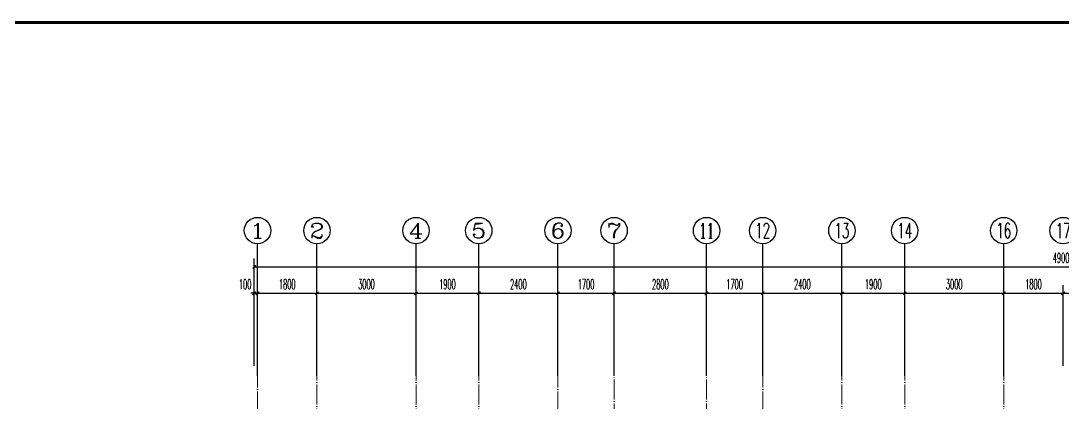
# Model space of a CAD drawing. Extents: x 27938 to 1042331, y -235042 to 1535213.
# Drawn here: x 675249 to 706817, y 612124 to 623699 of the extents above; entities that cross this region are included whole.
import ezdxf
from ezdxf.enums import TextEntityAlignment as Align

# ---------------------------------------------------------------- set-up
doc = ezdxf.new("R2010")
doc.units = 0
doc.header["$LTSCALE"] = 1000
doc.header["$MEASUREMENT"] = 0
doc.linetypes.add('DOTE', pattern=[2.42, 2, -0.2, 0.02, -0.2])
for name, color, linetype in [('AXIS', 3, 'Continuous'), ('AXIS_TEXT', 4, 'Continuous'), ('图框', 140, 'Continuous')]:
    doc.layers.add(name, color=color, linetype=linetype)
doc.layers.add('DOTE', color=19, linetype='DOTE', lineweight=9)
doc.styles.add('_TCH_AXIS', font='COMPLEX', dxfattribs={"bigfont": 'GBCBIG'})
doc.styles.add('_TCH_DIM_T3', font='SIMPLEX.shx', dxfattribs={"width": 0.494118, "bigfont": 'GBCBIG.shx'})
doc.styles.add('COMPLEX', font='COMPLEX')
doc.dimstyles.new('_TCH_ARCH&&100', dxfattribs={"dimtxt": 297.5, "dimasz": 100, "dimexe": 250, "dimexo": 300, "dimgap": 126.25, "dimtad": 1, "dimdec": 0, "dimzin": 0, "dimdsep": 46, "dimtxsty": '_TCH_DIM_T3', "dimblk": 'ARCHTICK', "dimcen": 0.09, "dimclrt": 4, "dimazin": 2, "dimtfac": 1, "dimtdec": 0, "dimtix": 1, "dimtmove": 2, "dimatfit": 3, "dimfxl": 1, "dimtolj": 1, "dimtzin": 0, "dimarcsym": 0})

# ---------------------------------------------------------------- blocks, each defined once
blk = doc.blocks.new('TK')
at = {"layer": '图框', "const_width": 100}
blk.add_lwpolyline([(548475, 490314), (548475, 547714), (467875, 547714), (467875, 490314)], close=True, dxfattribs=at)
blk = doc.blocks.new('HFTHFFGHFH')
at = {"layer": 'DOTE', "linetype": 'DOTE', "ltscale": 0.3}
for p, q in [((536317, 594449), (536317, 612949)), ((538117, 602649), (538117, 612949)), ((541117, 602649), (541117, 612949)), ((543017, 602649), (543017, 612949)), ((545417, 594449), (545417, 612949)), ((547117, 604249), (547117, 612949)), ((549917, 604249), (549917, 612949)), ((551617, 594449), (551617, 612949)), ((554017, 602649), (554017, 612949)), ((555917, 602649), (555917, 612949)), ((558917, 602649), (558917, 612949))]:
    blk.add_line(p, q, dxfattribs=at)
blk = doc.blocks.new('_ArchTick')
at = {"color": 0, "linetype": 'ByBlock', "const_width": 0.4}
blk.add_lwpolyline([(-0.5, -0.5), (0.5, 0.5)], dxfattribs=at)
blk = doc.blocks.new('*D648')
at = {"layer": 'AXIS', "color": 0, "lineweight": -2}
for p, q in [((706817, 613249), (706817, 615699)), ((708617, 613249), (708617, 615699)), ((706817, 615449), (708617, 615449))]:
    blk.add_line(p, q, dxfattribs=at)
at = {"layer": 'Defpoints', "color": 0}
for p in [(708617, 615449), (706817, 612949), (708617, 612949)]:
    blk.add_point(p, dxfattribs=at)
at = {"layer": 'AXIS', "color": 0, "lineweight": -2, "xscale": 100, "yscale": 100, "zscale": 100, "rotation": 180}
blk.add_blockref('_ArchTick', (706817, 615449), dxfattribs=at)
at = {"layer": 'AXIS', "color": 0, "lineweight": -2, "xscale": 100, "yscale": 100, "zscale": 100}
blk.add_blockref('_ArchTick', (708617, 615449), dxfattribs=at)
at = {"layer": 'AXIS', "color": 4, "insert": (707717, 615724), "char_height": 297.5, "attachment_point": 5, "style": '_TCH_DIM_T3'}
blk.add_mtext('\\A1;1800', dxfattribs=at)
blk = doc.blocks.new('*D686')
at = {"layer": 'AXIS', "color": 0, "lineweight": -2}
for p, q in [((682317, 613249), (682317, 615699)), ((682417, 613249), (682417, 615699)), ((682317, 615449), (682217, 615449)), ((682317, 615449), (682417, 615449)), ((682417, 615449), (682517, 615449))]:
    blk.add_line(p, q, dxfattribs=at)
at = {"layer": 'Defpoints', "color": 0}
for p in [(682417, 615449), (682317, 612949), (682417, 612949)]:
    blk.add_point(p, dxfattribs=at)
at = {"layer": 'AXIS', "color": 0, "lineweight": -2, "xscale": 100, "yscale": 100, "zscale": 100}
blk.add_blockref('_ArchTick', (682317, 615449), dxfattribs=at)
at = {"layer": 'AXIS', "color": 0, "lineweight": -2, "xscale": 100, "yscale": 100, "zscale": 100, "rotation": 180}
blk.add_blockref('_ArchTick', (682417, 615449), dxfattribs=at)
at = {"layer": 'AXIS', "color": 4, "insert": (682042, 615724), "char_height": 297.5, "attachment_point": 5, "style": '_TCH_DIM_T3'}
blk.add_mtext('\\A1;100', dxfattribs=at)
blk = doc.blocks.new('*D687')
at = {"layer": 'AXIS', "color": 0, "lineweight": -2}
for p, q in [((682417, 613249), (682417, 615699)), ((684217, 613249), (684217, 615699)), ((682417, 615449), (684217, 615449))]:
    blk.add_line(p, q, dxfattribs=at)
at = {"layer": 'Defpoints', "color": 0}
for p in [(684217, 615449), (682417, 612949), (684217, 612949)]:
    blk.add_point(p, dxfattribs=at)
at = {"layer": 'AXIS', "color": 0, "lineweight": -2, "xscale": 100, "yscale": 100, "zscale": 100, "rotation": 180}
blk.add_blockref('_ArchTick', (682417, 615449), dxfattribs=at)
at = {"layer": 'AXIS', "color": 0, "lineweight": -2, "xscale": 100, "yscale": 100, "zscale": 100}
blk.add_blockref('_ArchTick', (684217, 615449), dxfattribs=at)
at = {"layer": 'AXIS', "color": 4, "insert": (683317, 615724), "char_height": 297.5, "attachment_point": 5, "style": '_TCH_DIM_T3'}
blk.add_mtext('\\A1;1800', dxfattribs=at)
blk = doc.blocks.new('*D688')
at = {"layer": 'AXIS', "color": 0, "lineweight": -2}
for p, q in [((684217, 613249), (684217, 615699)), ((687217, 613249), (687217, 615699)), ((684217, 615449), (687217, 615449))]:
    blk.add_line(p, q, dxfattribs=at)
at = {"layer": 'Defpoints', "color": 0}
for p in [(687217, 615449), (684217, 612949), (687217, 612949)]:
    blk.add_point(p, dxfattribs=at)
at = {"layer": 'AXIS', "color": 0, "lineweight": -2, "xscale": 100, "yscale": 100, "zscale": 100, "rotation": 180}
blk.add_blockref('_ArchTick', (684217, 615449), dxfattribs=at)
at = {"layer": 'AXIS', "color": 0, "lineweight": -2, "xscale": 100, "yscale": 100, "zscale": 100}
blk.add_blockref('_ArchTick', (687217, 615449), dxfattribs=at)
at = {"layer": 'AXIS', "color": 4, "insert": (685717, 615724), "char_height": 297.5, "attachment_point": 5, "style": '_TCH_DIM_T3'}
blk.add_mtext('\\A1;3000', dxfattribs=at)
blk = doc.blocks.new('*D689')
at = {"layer": 'AXIS', "color": 0, "lineweight": -2}
for p, q in [((687217, 613249), (687217, 615699)), ((689117, 613249), (689117, 615699)), ((687217, 615449), (689117, 615449))]:
    blk.add_line(p, q, dxfattribs=at)
at = {"layer": 'Defpoints', "color": 0}
for p in [(689117, 615449), (687217, 612949), (689117, 612949)]:
    blk.add_point(p, dxfattribs=at)
at = {"layer": 'AXIS', "color": 0, "lineweight": -2, "xscale": 100, "yscale": 100, "zscale": 100, "rotation": 180}
blk.add_blockref('_ArchTick', (687217, 615449), dxfattribs=at)
at = {"layer": 'AXIS', "color": 0, "lineweight": -2, "xscale": 100, "yscale": 100, "zscale": 100}
blk.add_blockref('_ArchTick', (689117, 615449), dxfattribs=at)
at = {"layer": 'AXIS', "color": 4, "insert": (688167, 615724), "char_height": 297.5, "attachment_point": 5, "style": '_TCH_DIM_T3'}
blk.add_mtext('\\A1;1900', dxfattribs=at)
blk = doc.blocks.new('*D690')
at = {"layer": 'AXIS', "color": 0, "lineweight": -2}
for p, q in [((689117, 613249), (689117, 615699)), ((691517, 613249), (691517, 615699)), ((689117, 615449), (691517, 615449))]:
    blk.add_line(p, q, dxfattribs=at)
at = {"layer": 'Defpoints', "color": 0}
for p in [(691517, 615449), (689117, 612949), (691517, 612949)]:
    blk.add_point(p, dxfattribs=at)
at = {"layer": 'AXIS', "color": 0, "lineweight": -2, "xscale": 100, "yscale": 100, "zscale": 100, "rotation": 180}
blk.add_blockref('_ArchTick', (689117, 615449), dxfattribs=at)
at = {"layer": 'AXIS', "color": 0, "lineweight": -2, "xscale": 100, "yscale": 100, "zscale": 100}
blk.add_blockref('_ArchTick', (691517, 615449), dxfattribs=at)
at = {"layer": 'AXIS', "color": 4, "insert": (690317, 615724), "char_height": 297.5, "attachment_point": 5, "style": '_TCH_DIM_T3'}
blk.add_mtext('\\A1;2400', dxfattribs=at)
blk = doc.blocks.new('*D691')
at = {"layer": 'AXIS', "color": 0, "lineweight": -2}
for p, q in [((691517, 613249), (691517, 615699)), ((693217, 613249), (693217, 615699)), ((691517, 615449), (693217, 615449))]:
    blk.add_line(p, q, dxfattribs=at)
at = {"layer": 'Defpoints', "color": 0}
for p in [(693217, 615449), (691517, 612949), (693217, 612949)]:
    blk.add_point(p, dxfattribs=at)
at = {"layer": 'AXIS', "color": 0, "lineweight": -2, "xscale": 100, "yscale": 100, "zscale": 100, "rotation": 180}
blk.add_blockref('_ArchTick', (691517, 615449), dxfattribs=at)
at = {"layer": 'AXIS', "color": 0, "lineweight": -2, "xscale": 100, "yscale": 100, "zscale": 100}
blk.add_blockref('_ArchTick', (693217, 615449), dxfattribs=at)
at = {"layer": 'AXIS', "color": 4, "insert": (692367, 615724), "char_height": 297.5, "attachment_point": 5, "style": '_TCH_DIM_T3'}
blk.add_mtext('\\A1;1700', dxfattribs=at)
blk = doc.blocks.new('*D692')
at = {"layer": 'AXIS', "color": 0, "lineweight": -2}
for p, q in [((693217, 613249), (693217, 615699)), ((696017, 613249), (696017, 615699)), ((693217, 615449), (696017, 615449))]:
    blk.add_line(p, q, dxfattribs=at)
at = {"layer": 'Defpoints', "color": 0}
for p in [(696017, 615449), (693217, 612949), (696017, 612949)]:
    blk.add_point(p, dxfattribs=at)
at = {"layer": 'AXIS', "color": 0, "lineweight": -2, "xscale": 100, "yscale": 100, "zscale": 100, "rotation": 180}
blk.add_blockref('_ArchTick', (693217, 615449), dxfattribs=at)
at = {"layer": 'AXIS', "color": 0, "lineweight": -2, "xscale": 100, "yscale": 100, "zscale": 100}
blk.add_blockref('_ArchTick', (696017, 615449), dxfattribs=at)
at = {"layer": 'AXIS', "color": 4, "insert": (694617, 615724), "char_height": 297.5, "attachment_point": 5, "style": '_TCH_DIM_T3'}
blk.add_mtext('\\A1;2800', dxfattribs=at)
blk = doc.blocks.new('*D693')
at = {"layer": 'AXIS', "color": 0, "lineweight": -2}
for p, q in [((696017, 613249), (696017, 615699)), ((697717, 613249), (697717, 615699)), ((696017, 615449), (697717, 615449))]:
    blk.add_line(p, q, dxfattribs=at)
at = {"layer": 'Defpoints', "color": 0}
for p in [(697717, 615449), (696017, 612949), (697717, 612949)]:
    blk.add_point(p, dxfattribs=at)
at = {"layer": 'AXIS', "color": 0, "lineweight": -2, "xscale": 100, "yscale": 100, "zscale": 100, "rotation": 180}
blk.add_blockref('_ArchTick', (696017, 615449), dxfattribs=at)
at = {"layer": 'AXIS', "color": 0, "lineweight": -2, "xscale": 100, "yscale": 100, "zscale": 100}
blk.add_blockref('_ArchTick', (697717, 615449), dxfattribs=at)
at = {"layer": 'AXIS', "color": 4, "insert": (696867, 615724), "char_height": 297.5, "attachment_point": 5, "style": '_TCH_DIM_T3'}
blk.add_mtext('\\A1;1700', dxfattribs=at)
blk = doc.blocks.new('*D694')
at = {"layer": 'AXIS', "color": 0, "lineweight": -2}
for p, q in [((697717, 613249), (697717, 615699)), ((700117, 613249), (700117, 615699)), ((697717, 615449), (700117, 615449))]:
    blk.add_line(p, q, dxfattribs=at)
at = {"layer": 'Defpoints', "color": 0}
for p in [(700117, 615449), (697717, 612949), (700117, 612949)]:
    blk.add_point(p, dxfattribs=at)
at = {"layer": 'AXIS', "color": 0, "lineweight": -2, "xscale": 100, "yscale": 100, "zscale": 100, "rotation": 180}
blk.add_blockref('_ArchTick', (697717, 615449), dxfattribs=at)
at = {"layer": 'AXIS', "color": 0, "lineweight": -2, "xscale": 100, "yscale": 100, "zscale": 100}
blk.add_blockref('_ArchTick', (700117, 615449), dxfattribs=at)
at = {"layer": 'AXIS', "color": 4, "insert": (698917, 615724), "char_height": 297.5, "attachment_point": 5, "style": '_TCH_DIM_T3'}
blk.add_mtext('\\A1;2400', dxfattribs=at)
blk = doc.blocks.new('*D695')
at = {"layer": 'AXIS', "color": 0, "lineweight": -2}
for p, q in [((700117, 613249), (700117, 615699)), ((702017, 613249), (702017, 615699)), ((700117, 615449), (702017, 615449))]:
    blk.add_line(p, q, dxfattribs=at)
at = {"layer": 'Defpoints', "color": 0}
for p in [(702017, 615449), (700117, 612949), (702017, 612949)]:
    blk.add_point(p, dxfattribs=at)
at = {"layer": 'AXIS', "color": 0, "lineweight": -2, "xscale": 100, "yscale": 100, "zscale": 100, "rotation": 180}
blk.add_blockref('_ArchTick', (700117, 615449), dxfattribs=at)
at = {"layer": 'AXIS', "color": 0, "lineweight": -2, "xscale": 100, "yscale": 100, "zscale": 100}
blk.add_blockref('_ArchTick', (702017, 615449), dxfattribs=at)
at = {"layer": 'AXIS', "color": 4, "insert": (701067, 615724), "char_height": 297.5, "attachment_point": 5, "style": '_TCH_DIM_T3'}
blk.add_mtext('\\A1;1900', dxfattribs=at)
blk = doc.blocks.new('*D696')
at = {"layer": 'AXIS', "color": 0, "lineweight": -2}
for p, q in [((702017, 613249), (702017, 615699)), ((705017, 613249), (705017, 615699)), ((702017, 615449), (705017, 615449))]:
    blk.add_line(p, q, dxfattribs=at)
at = {"layer": 'Defpoints', "color": 0}
for p in [(705017, 615449), (702017, 612949), (705017, 612949)]:
    blk.add_point(p, dxfattribs=at)
at = {"layer": 'AXIS', "color": 0, "lineweight": -2, "xscale": 100, "yscale": 100, "zscale": 100, "rotation": 180}
blk.add_blockref('_ArchTick', (702017, 615449), dxfattribs=at)
at = {"layer": 'AXIS', "color": 0, "lineweight": -2, "xscale": 100, "yscale": 100, "zscale": 100}
blk.add_blockref('_ArchTick', (705017, 615449), dxfattribs=at)
at = {"layer": 'AXIS', "color": 4, "insert": (703517, 615724), "char_height": 297.5, "attachment_point": 5, "style": '_TCH_DIM_T3'}
blk.add_mtext('\\A1;3000', dxfattribs=at)
blk = doc.blocks.new('*D697')
at = {"layer": 'AXIS', "color": 0, "lineweight": -2}
for p, q in [((705017, 613249), (705017, 615699)), ((706817, 613249), (706817, 615699)), ((705017, 615449), (706817, 615449))]:
    blk.add_line(p, q, dxfattribs=at)
at = {"layer": 'Defpoints', "color": 0}
for p in [(706817, 615449), (705017, 612949), (706817, 612949)]:
    blk.add_point(p, dxfattribs=at)
at = {"layer": 'AXIS', "color": 0, "lineweight": -2, "xscale": 100, "yscale": 100, "zscale": 100, "rotation": 180}
blk.add_blockref('_ArchTick', (705017, 615449), dxfattribs=at)
at = {"layer": 'AXIS', "color": 0, "lineweight": -2, "xscale": 100, "yscale": 100, "zscale": 100}
blk.add_blockref('_ArchTick', (706817, 615449), dxfattribs=at)
at = {"layer": 'AXIS', "color": 4, "insert": (705917, 615724), "char_height": 297.5, "attachment_point": 5, "style": '_TCH_DIM_T3'}
blk.add_mtext('\\A1;1800', dxfattribs=at)
blk = doc.blocks.new('*D698')
at = {"layer": 'AXIS', "color": 0, "lineweight": -2}
for p, q in [((682317, 613249), (682317, 616499)), ((682317, 616249), (731317, 616249)), ((731317, 613249), (731317, 616499))]:
    blk.add_line(p, q, dxfattribs=at)
at = {"layer": 'Defpoints', "color": 0}
for p in [(731317, 616249), (682317, 612949), (731317, 612949)]:
    blk.add_point(p, dxfattribs=at)
at = {"layer": 'AXIS', "color": 0, "lineweight": -2, "xscale": 100, "yscale": 100, "zscale": 100, "rotation": 180}
blk.add_blockref('_ArchTick', (682317, 616249), dxfattribs=at)
at = {"layer": 'AXIS', "color": 0, "lineweight": -2, "xscale": 100, "yscale": 100, "zscale": 100}
blk.add_blockref('_ArchTick', (731317, 616249), dxfattribs=at)
at = {"layer": 'AXIS', "color": 4, "insert": (706817, 616524), "char_height": 297.5, "attachment_point": 5, "style": '_TCH_DIM_T3'}
blk.add_mtext('\\A1;49000', dxfattribs=at)
blk = doc.blocks.new('_AXISO')
blk.add_circle((0, 0), 0.5)
at = {"layer": 'AXIS_TEXT', "style": 'COMPLEX', "width": 1.041667}
blk.add_attdef('A', text='', height=0.56, dxfattribs=at).set_placement((-0.25, -0.28), (0.25, -0.28), align=Align.FIT)

msp = doc.modelspace()

# ---------------------------------------------------------------- linework, layer by layer
at = {"layer": 'AXIS'}
for p, q in [((682416.6, 612948.8), (682416.6, 616948.8)), ((684216.6, 612948.8), (684216.6, 616948.8)), ((687216.6, 612948.8), (687216.6, 616948.8)), ((689116.6, 612948.8), (689116.6, 616948.8)), ((691516.6, 612948.8), (691516.6, 616948.8)), ((693216.6, 612948.8), (693216.6, 616948.8)), ((696016.6, 612948.8), (696016.6, 616948.8)), ((697716.6, 612948.8), (697716.6, 616948.8)), ((700116.6, 612948.8), (700116.6, 616948.8)), ((702016.6, 612948.8), (702016.6, 616948.8)), ((705016.6, 612948.8), (705016.6, 616948.8))]:
    msp.add_line(p, q, dxfattribs=at)

# ---------------------------------------------------------------- block references
for name, p in [('TK', (202139.1, 75935)), ('HFTHFFGHFH', (146100, 0))]:
    msp.add_blockref(name, p)
ref = msp.add_blockref('_AXISO', (682416.6, 617348.8), dxfattribs=dict(at, xscale=800, yscale=800, zscale=800))
ref.add_attrib('A', '1', dxfattribs={"layer": 'AXIS_TEXT', "height": 452.5, "style": '_TCH_AXIS', "width": 2.333333}).set_placement((682190.3, 617122.5), (682642.9, 617122.5), align=Align.FIT)
ref = msp.add_blockref('_AXISO', (684216.6, 617348.8), dxfattribs=dict(at, xscale=800, yscale=800, zscale=800))
ref.add_attrib('A', '2', dxfattribs={"layer": 'AXIS_TEXT', "height": 452.5, "style": '_TCH_AXIS', "width": 1.5}).set_placement((683990.3, 617122.5), (684442.9, 617122.5), align=Align.FIT)
ref = msp.add_blockref('_AXISO', (687216.6, 617348.8), dxfattribs=dict(at, xscale=800, yscale=800, zscale=800))
ref.add_attrib('A', '4', dxfattribs={"layer": 'AXIS_TEXT', "height": 452.5, "style": '_TCH_AXIS', "width": 1.3125}).set_placement((686990.3, 617122.5), (687442.9, 617122.5), align=Align.FIT)
ref = msp.add_blockref('_AXISO', (689116.6, 617348.8), dxfattribs=dict(at, xscale=800, yscale=800, zscale=800))
ref.add_attrib('A', '5', dxfattribs={"layer": 'AXIS_TEXT', "height": 452.5, "style": '_TCH_AXIS', "width": 1.5}).set_placement((688890.3, 617122.5), (689342.9, 617122.5), align=Align.FIT)
ref = msp.add_blockref('_AXISO', (691516.6, 617348.8), dxfattribs=dict(at, xscale=800, yscale=800, zscale=800))
ref.add_attrib('A', '6', dxfattribs={"layer": 'AXIS_TEXT', "height": 452.5, "style": '_TCH_AXIS', "width": 1.5}).set_placement((691290.3, 617122.5), (691742.9, 617122.5), align=Align.FIT)
ref = msp.add_blockref('_AXISO', (693216.6, 617348.8), dxfattribs=dict(at, xscale=800, yscale=800, zscale=800))
ref.add_attrib('A', '7', dxfattribs={"layer": 'AXIS_TEXT', "height": 452.5, "style": '_TCH_AXIS', "width": 1.5}).set_placement((692990.3, 617122.5), (693442.9, 617122.5), align=Align.FIT)
ref = msp.add_blockref('_AXISO', (696016.6, 617348.8), dxfattribs=dict(at, xscale=800, yscale=800, zscale=800))
ref.add_attrib('A', '11', dxfattribs={"layer": 'AXIS_TEXT', "height": 452.55, "style": '_TCH_AXIS', "width": 0.875}).set_placement((695790.3, 617122.5), (696242.9, 617122.5), align=Align.FIT)
ref = msp.add_blockref('_AXISO', (697716.6, 617348.8), dxfattribs=dict(at, xscale=800, yscale=800, zscale=800))
ref.add_attrib('A', '12', dxfattribs={"layer": 'AXIS_TEXT', "height": 452.55, "style": '_TCH_AXIS', "width": 0.724138}).set_placement((697490.3, 617122.5), (697942.9, 617122.5), align=Align.FIT)
ref = msp.add_blockref('_AXISO', (700116.6, 617348.8), dxfattribs=dict(at, xscale=800, yscale=800, zscale=800))
ref.add_attrib('A', '13', dxfattribs={"layer": 'AXIS_TEXT', "height": 452.55, "style": '_TCH_AXIS', "width": 0.724138}).set_placement((699890.3, 617122.5), (700342.9, 617122.5), align=Align.FIT)
ref = msp.add_blockref('_AXISO', (702016.6, 617348.8), dxfattribs=dict(at, xscale=800, yscale=800, zscale=800))
ref.add_attrib('A', '14', dxfattribs={"layer": 'AXIS_TEXT', "height": 452.55, "style": '_TCH_AXIS', "width": 0.677419}).set_placement((701790.3, 617122.5), (702242.9, 617122.5), align=Align.FIT)
ref = msp.add_blockref('_AXISO', (705016.6, 617348.8), dxfattribs=dict(at, xscale=800, yscale=800, zscale=800))
ref.add_attrib('A', '16', dxfattribs={"layer": 'AXIS_TEXT', "height": 452.55, "style": '_TCH_AXIS', "width": 0.724138}).set_placement((704790.3, 617122.5), (705242.9, 617122.5), align=Align.FIT)
ref = msp.add_blockref('_AXISO', (706816.6, 617348.8), dxfattribs=dict(at, xscale=800, yscale=800, zscale=800))
ref.add_attrib('A', '17', dxfattribs={"layer": 'AXIS_TEXT', "height": 452.55, "style": '_TCH_AXIS', "width": 0.724138}).set_placement((706590.3, 617122.5), (707042.9, 617122.5), align=Align.FIT)

# ---------------------------------------------------------------- dimensions: what is measured, and where the dimension line sits
for p1, p2, distance, picture, middle in [((682316.6, 612948.8), (731316.6, 612948.8), 3300, '*D698', (706816.6, 616523.8)), ((682416.6, 612948.8), (684216.6, 612948.8), 2500, '*D687', (683316.6, 615723.8)), ((684216.6, 612948.8), (687216.6, 612948.8), 2500, '*D688', (685716.6, 615723.8)), ((687216.6, 612948.8), (689116.6, 612948.8), 2500, '*D689', (688166.6, 615723.8)), ((689116.6, 612948.8), (691516.6, 612948.8), 2500, '*D690', (690316.6, 615723.8)), ((691516.6, 612948.8), (693216.6, 612948.8), 2500, '*D691', (692366.6, 615723.8)), ((693216.6, 612948.8), (696016.6, 612948.8), 2500, '*D692', (694616.6, 615723.8)), ((696016.6, 612948.8), (697716.6, 612948.8), 2500, '*D693', (696866.6, 615723.8)), ((697716.6, 612948.8), (700116.6, 612948.8), 2500, '*D694', (698916.6, 615723.8)), ((700116.6, 612948.8), (702016.6, 612948.8), 2500, '*D695', (701066.6, 615723.8)), ((702016.6, 612948.8), (705016.6, 612948.8), 2500, '*D696', (703516.6, 615723.8)), ((705016.6, 612948.8), (706816.6, 612948.8), 2500, '*D697', (705916.6, 615723.8)), ((706816.6, 612948.8), (708616.6, 612948.8), 2500, '*D648', (707716.6, 615723.8))]:
    dim = msp.add_aligned_dim(p1=p1, p2=p2, distance=distance, dimstyle='_TCH_ARCH&&100', dxfattribs=at)
    dim.commit()
    dim.dimension.update_dxf_attribs({"geometry": picture, "text_midpoint": middle})
dim = msp.add_linear_dim(base=(682416.6, 615448.8), p1=(682316.6, 612948.8), p2=(682416.6, 612948.8), angle=0, dimstyle='_TCH_ARCH&&100', dxfattribs=at)
dim.commit()
dim.dimension.update_dxf_attribs({"geometry": '*D686', "text_midpoint": (682041.6, 615723.8), "dimtype": 129})

doc.saveas('drawing.dxf')
